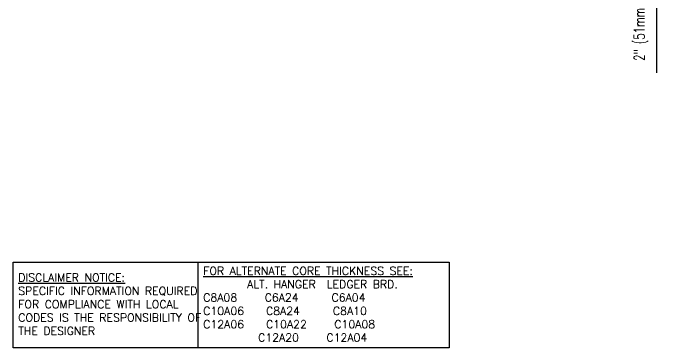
# Model space of a CAD drawing. Header units: inches. Extents: x 82.6 to 144.7, y 72.8 to 143.3.
# Drawn here: x 92.43 to 138.29, y 72.77 to 96.3 of the extents above; entities that cross this region are included whole.
import ezdxf

# ---------------------------------------------------------------- set-up
doc = ezdxf.new("R2010")
doc.units = ezdxf.units.IN
doc.header["$LTSCALE"] = 0.5
doc.header["$MEASUREMENT"] = 0
doc.header["$PDMODE"] = 3
doc.header["$PDSIZE"] = 0.0625
doc.layers.add('TEXT', color=4, linetype='Continuous')
doc.styles.add('DIM', font='romans.shx', dxfattribs={"width": 0.7})
doc.styles.get("Standard").update_dxf_attribs({"font": 'romans.shx', "height": 0.75})
doc.dimstyles.new('ext_8', dxfattribs={"dimscale": 8, "dimtxt": 0.09375, "dimasz": 0.09375, "dimexe": 0.09375, "dimexo": 0.0625, "dimgap": 0.0625, "dimtad": 1, "dimdec": 1, "dimzin": 3, "dimdsep": 46, "dimlunit": 4, "dimtxsty": 'DIM', "dimcen": 0.09, "dimdle": 0.09375, "dimclrt": 4, "dimadec": 0, "dimazin": 0, "dimtfac": 1, "dimtdec": 1, "dimtmove": 2, "dimatfit": 3, "dimfxl": 0, "dimfrac": 2, "dimtolj": 1, "dimtzin": 0, "dimarcsym": 0})

# ---------------------------------------------------------------- blocks, each defined once
blk = doc.blocks.new('*D5')
at = {"layer": 'Defpoints', "color": 0}
for p in [(129.968, 103.072), (135.048, 103.072), (132.218, 101.072)]:
    blk.add_point(p, dxfattribs=at)
at = {"layer": 'TEXT', "color": 0, "lineweight": -2}
for p, q in [((135.048, 103.822), (135.048, 104.572)), ((130.468, 103.072), (135.798, 103.072)), ((135.048, 101.072), (135.048, 103.072)), ((135.048, 101.072), (135.048, 103.072)), ((135.048, 102.072), (137.619, 99.628)), ((132.718, 101.072), (135.798, 101.072)), ((135.048, 100.322), (135.048, 99.572)), ((137.619, 99.628), (137.619, 92.103))]:
    blk.add_line(p, q, dxfattribs=at)
at = {"layer": 'TEXT', "color": 0}
for points in [[(134.923, 103.822), (135.173, 103.822), (135.048, 103.072)], [(134.923, 100.322), (135.173, 100.322), (135.048, 101.072)]]:
    blk.add_solid(points, dxfattribs=at)
at = {"layer": 'TEXT', "color": 4, "insert": (136.547, 95.865), "char_height": 0.75, "attachment_point": 5, "rotation": 90, "style": 'DIM'}
blk.add_mtext('\\A1;2" (51mm) MIN.', dxfattribs=at)

msp = doc.modelspace()

# ---------------------------------------------------------------- linework, layer by layer
at = {"layer": 'TEXT'}
msp.add_lwpolyline([(92.426, 78.804), (105.409, 78.804), (105.409, 72.766), (92.426, 72.766)], close=True, dxfattribs=at)
msp.add_lwpolyline([(105.409, 78.804), (123.07, 78.804), (123.07, 72.766), (105.409, 72.766)], dxfattribs=at)

# ---------------------------------------------------------------- texts
at = {"layer": 'TEXT', "char_height": 0.5625, "attachment_point": 4}
for s, insert, width in [('{\\LFOR ALTERNATE CORE THICKNESS SEE:\\P}        ALT. HANGER  LEDGER BRD.\\PC8A08     C6A24      C6A04     \\PC10A06    C8A24      C8A10\\PC12A06    C10A22     C10A08\\P          C12A20     C12A04', (105.785, 75.838), 23.33295), ('{\\LDISCLAIMER NOTICE:}\\PSPECIFIC INFORMATION REQUIRED FOR COMPLIANCE WITH LOCAL CODES IS THE RESPONSIBILITY OF THE DESIGNER', (92.793, 75.838), 14.00235)]:
    msp.add_mtext(s, dxfattribs=dict(at, insert=insert, width=width))

# ---------------------------------------------------------------- dimensions: what is measured, and where the dimension line sits
at = {"layer": 'TEXT'}
dim = msp.add_linear_dim(base=(135.048, 103.072), p1=(132.218, 101.072), p2=(129.968, 103.072), angle=90, text='2" (51mm) MIN.', dimstyle='ext_8', override={"dimtmove": 1}, dxfattribs=at)
dim.commit()
dim.dimension.update_dxf_attribs({"geometry": '*D5', "text_midpoint": (137.619, 99.128), "dimtype": 160})

doc.saveas('drawing.dxf')
